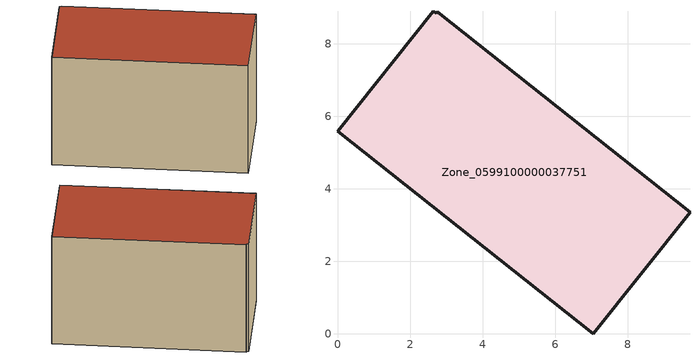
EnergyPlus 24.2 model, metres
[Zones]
Zone_0599100000037751
 floor ground (C_G): 2.75,8.88 9.72,3.36 7.05,0 0,5.6 2.64,8.91 2.72,8.84 z0.38
 wall outside (C_F): 7.05,0 9.72,3.36 2.75,8.88 2.72,8.84 2.64,8.91 0,5.6 7.05,0 z0.38:6.24
 roof outside (C_R): 9.72,3.36 2.75,8.88 2.72,8.84 2.64,8.91 0,5.6 7.05,0 z6.24
[BUILDING]
Pand.0599100000037751: North Axis=0; Terrain=City; Loads Convergence Tolerance Value=0.04; Temperature Convergence Tolerance Value=0.4; Solar Distribution=FullExterior; Maximum Number of Warmup Days=25; Minimum Number of Warmup Days=1
[Site:Location]
Rotterdam.The.Hague.AP_ZH_NLD Design_Conditions: Latitude=51.96; Longitude=4.45; Time Zone=1; Elevation=-4.5
[SITE:GROUNDTEMPERATURE:BUILDINGSURFACE]
18, 18, 18, 18, 18, 18, 18, 18, 18, 18, 18, 18
[MATERIAL] Thermal Absorptance=0.9; Solar Absorptance=0.7; Visible Absorptance=0.7
Name | Roughness | Thickness | Conductivity | Density | Specific Heat
G.TI.1946-1964 | MediumSmooth | 0.15 | 1 | 540 | 1210
F.TI.1946-1964 | Rough | 0.3 | 0.857143 | 1920 | 840
R.TI.1946-1964 | MediumRough | 0.2 | 0.277778 | 1500 | 1000
[CONSTRUCTION]
C_G: G.TI.1946-1964
C_F: F.TI.1946-1964
C_R: R.TI.1946-1964
[ZONE]
Zone_0599100000037751: Type=1; Multiplier=1; Ceiling Height=Autocalculate; Volume=Autocalculate; Floor Area=autocalculate; Part of Total Floor Area=Yes
[ZONEINFILTRATION:DESIGNFLOWRATE]
Infil_Zone_0599100000037751: Zone or ZoneList or Space or SpaceList=Zone_0599100000037751; Schedule=AlwaysOn; Design Flow Rate Calculation Method=Flow/Area; Flow Rate per Floor Area=0.003; Constant Term Coefficient=1; Temperature Term Coefficient=0; Velocity Term Coefficient=0; Velocity Squared Term Coefficient=0
[HVACTEMPLATE:ZONE:IDEALLOADSAIRSYSTEM]
Zone_0599100000037751: Maximum Heating Supply Air Temperature=50; Minimum Cooling Supply Air Temperature=13; Maximum Heating Supply Air Humidity Ratio=0.0156; Minimum Cooling Supply Air Humidity Ratio=0.0077; Heating Limit=NoLimit; Cooling Limit=NoLimit; Dehumidification Control Type=ConstantSensibleHeatRatio; Cooling Sensible Heat Ratio=0.7; Dehumidification Setpoint=60; Humidification Control Type=None; Humidification Setpoint=30; Outdoor Air Method=None; Outdoor Air Flow Rate per Person=0.00944; Outdoor Air Flow Rate per Zone Floor Area=0; Outdoor Air Flow Rate per Zone=0; Demand Controlled Ventilation Type=None; Outdoor Air Economizer Type=NoEconomizer; Heat Recovery Type=None; Sensible Heat Recovery Effectiveness=0.7; Latent Heat Recovery Effectiveness=0.65
[ZONECONTROL:THERMOSTAT]
ThermostatControl_Zone_0599100000037751: Zone or ZoneList=Zone_0599100000037751; Control Type Schedule=DualSetpointControlType; Control 1=Thermostat_Zone_0599100000037751; Temperature Difference Between Cutout And Setpoint=0
[THERMOSTATSETPOINT:DUALSETPOINT]
Thermostat_Zone_0599100000037751: Heating Setpoint Temperature Schedule=HeatingSetpoint_Zone_0599100000037751; Cooling Setpoint Temperature Schedule=CoolingSetpoint_Zone_0599100000037751
[SCHEDULE:COMPACT]
HeatingSetpoint_Zone_0599100000037751: Through: 12/31, For: AllDays, Until: 24:00, 21
CoolingSetpoint_Zone_0599100000037751: Through: 12/31, For: AllDays, Until: 24:00, 24
DualSetpointControlType: Through: 12/31, For: AllDays, Until: 24:00, 4
AlwaysOn: Through: 12/31, For: AllDays, Until: 24:00, 1
